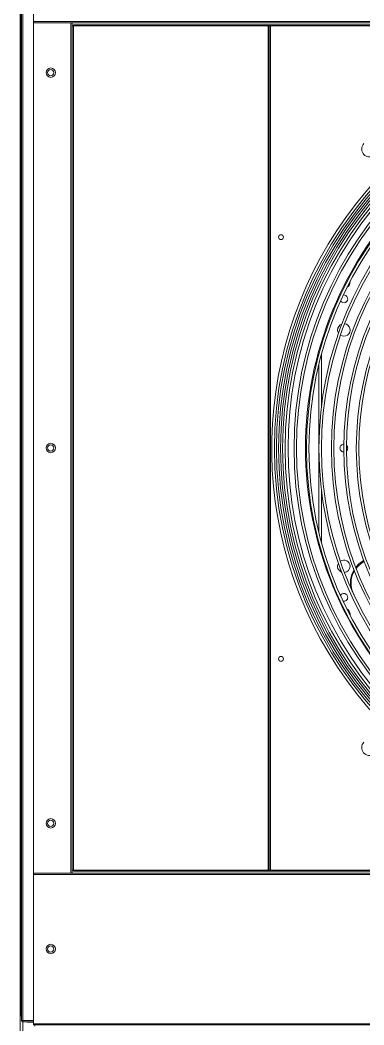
# Model space of a CAD drawing. Header units: inches. Extents: x 660 to 993, y -260 to -49.
# Drawn here: x 780.21 to 794, y -117.46 to -77.1 of the extents above; entities that cross this region are included whole.
import ezdxf

# ---------------------------------------------------------------- set-up
doc = ezdxf.new("R2010")
doc.units = ezdxf.units.IN
doc.header["$MEASUREMENT"] = 0
doc.layers.add('L48', color=7, linetype='Continuous')

msp = doc.modelspace()

# ---------------------------------------------------------------- linework, layer by layer
at = {"layer": 'L48', "color": 0, "linetype": 'Continuous', "lineweight": 15}
for p, q in [((780.209, -79.934), (780.209, -70.145)), ((780.261, -117.289), (780.261, -71.289)), ((780.31, -117.289), (780.31, -71.289)), ((780.746, -71.165), (780.746, -77.163)), ((780.246, -117.101), (780.246, -71.478)), ((830.246, -77.163), (780.746, -77.163)), ((780.746, -77.163), (780.746, -77.212)), ((780.746, -77.212), (780.746, -77.212)), ((780.746, -77.212), (782.246, -77.212)), ((780.746, -111.366), (780.746, -77.212)), ((782.183, -77.212), (782.183, -77.212)), ((782.194, -77.212), (782.246, -77.212)), ((828.746, -77.212), (782.246, -77.212)), ((782.246, -77.212), (782.246, -77.212)), ((782.246, -111.366), (782.246, -77.212)), ((782.295, -77.212), (782.246, -77.212)), ((782.295, -111.366), (782.295, -77.212)), ((828.746, -77.213), (782.295, -77.213)), ((782.343, -77.337), (782.295, -77.337)), ((782.343, -111.242), (782.343, -77.337)), ((782.343, -77.337), (782.344, -77.337)), ((782.344, -77.287), (798.246, -77.287)), ((782.344, -77.287), (782.344, -77.335)), ((782.344, -77.335), (798.246, -77.335)), ((782.344, -77.336), (782.344, -77.335)), ((798.246, -77.336), (782.344, -77.336)), ((782.344, -77.336), (782.344, -77.337)), ((782.344, -111.242), (782.344, -77.337)), ((790.156, -77.287), (790.156, -77.335)), ((790.156, -77.335), (790.156, -77.336)), ((790.156, -77.336), (790.156, -77.337)), ((790.156, -77.337), (790.157, -77.337)), ((790.156, -93.207), (790.156, -77.337)), ((790.205, -77.337), (790.157, -77.337)), ((790.157, -111.242), (790.157, -77.337)), ((790.252, -77.337), (790.205, -77.337)), ((790.205, -111.242), (790.205, -77.337)), ((790.252, -111.242), (790.252, -77.337)), ((790.252, -77.337), (790.253, -77.337)), ((790.253, -77.287), (790.253, -77.335)), ((790.253, -77.287), (822.156, -77.287)), ((790.253, -77.335), (822.156, -77.335)), ((790.253, -77.336), (790.253, -77.335)), ((822.156, -77.336), (790.253, -77.336)), ((790.253, -77.336), (790.253, -77.337)), ((790.253, -111.242), (790.253, -77.337)), ((780.209, -79.934), (780.246, -79.934)), ((780.209, -79.934), (780.209, -94.289)), ((792.3, -90.522), (792.3, -92.599)), ((792.194, -90.935), (792.194, -97.673)), ((780.205, -107.289), (780.209, -93.289)), ((780.209, -93.289), (780.246, -93.289)), ((792.3, -93.979), (792.3, -94.628)), ((790.156, -111.242), (790.156, -95.4)), ((792.3, -96.008), (792.3, -98.086)), ((793.995, -98.801), (793.925, -98.848)), ((793.95, -98.885), (793.925, -98.848)), ((794.011, -98.843), (793.95, -98.885)), ((793.509, -99.973), (793.534, -100.009)), ((793.509, -99.973), (793.549, -100.081)), ((793.534, -100.009), (793.61, -100.213)), ((793.445, -100.969), (793.443, -101.003)), ((780.246, -107.289), (780.205, -107.289)), ((780.209, -107.289), (780.209, -108.645)), ((780.209, -108.645), (780.209, -118.434)), ((780.209, -108.645), (780.246, -108.645)), ((780.746, -111.366), (780.746, -111.367)), ((780.746, -111.366), (782.246, -111.366)), ((780.746, -111.415), (780.746, -111.367)), ((782.183, -111.366), (782.183, -111.367)), ((782.194, -111.367), (782.246, -111.367)), ((782.246, -111.366), (782.246, -111.367)), ((782.246, -111.366), (782.295, -111.366)), ((828.746, -111.367), (782.246, -111.367)), ((782.343, -111.242), (782.295, -111.242)), ((828.746, -111.366), (782.295, -111.366)), ((782.344, -111.242), (782.343, -111.242)), ((782.344, -111.243), (782.344, -111.242)), ((782.344, -111.243), (798.246, -111.243)), ((782.344, -111.244), (782.344, -111.243)), ((782.344, -111.291), (782.344, -111.244)), ((782.344, -111.244), (798.246, -111.244)), ((782.344, -111.291), (798.246, -111.291)), ((790.157, -111.242), (790.156, -111.242)), ((790.156, -111.243), (790.156, -111.242)), ((790.156, -111.243), (790.156, -111.244)), ((790.156, -111.291), (790.156, -111.244)), ((790.205, -111.242), (790.157, -111.242)), ((790.252, -111.242), (790.205, -111.242)), ((790.253, -111.242), (790.252, -111.242)), ((790.253, -111.243), (790.253, -111.242)), ((790.253, -111.243), (822.156, -111.243)), ((790.253, -111.244), (790.253, -111.243)), ((790.253, -111.291), (790.253, -111.244)), ((790.253, -111.244), (822.156, -111.244)), ((790.253, -111.291), (822.156, -111.291)), ((830.246, -111.415), (780.746, -111.415)), ((780.746, -117.413), (780.746, -111.415)), ((780.261, -117.116), (780.246, -117.101)), ((780.31, -117.289), (780.261, -117.289)), ((780.746, -117.289), (780.31, -117.289)), ((780.746, -117.29), (780.31, -117.29)), ((780.31, -117.29), (780.31, -117.338)), ((780.746, -117.338), (780.31, -117.338)), ((780.314, -117.29), (780.314, -117.289)), ((780.314, -118.433), (780.314, -117.338)), ((780.436, -117.29), (780.435, -117.289)), ((780.496, -117.351), (780.483, -117.338)), ((780.746, -117.351), (780.496, -117.351)), ((830.246, -117.413), (780.746, -117.413)), ((780.746, -117.462), (780.746, -117.413)), ((830.246, -117.462), (780.746, -117.462)), ((780.746, -117.463), (780.746, -117.462)), ((780.795, -117.462), (780.795, -117.51))]:
    msp.add_line(p, q, dxfattribs=at)
for centre, radius in [((806.246, -94.304), 15.837), ((806.246, -94.304), 15.754), ((806.246, -94.304), 15.672), ((781.434, -79.212), 0.188), ((781.434, -79.212), 0.125), ((806.246, -94.304), 15.589), ((806.246, -94.304), 15.507), ((806.246, -94.304), 15.407), ((806.246, -94.304), 15.05), ((806.246, -94.304), 14.95), ((806.246, -94.304), 14.55), ((806.246, -94.304), 14.45), ((806.246, -94.304), 14.05), ((806.246, -94.304), 13.95), ((806.246, -94.304), 13.55), ((806.246, -94.304), 13.45), ((806.246, -94.304), 13.05), ((806.246, -94.304), 12.95), ((806.246, -94.304), 12.55), ((806.246, -94.304), 12.45), ((790.674, -85.82), 0.0995), ((781.434, -94.289), 0.188), ((781.434, -94.289), 0.125), ((790.674, -102.759), 0.0995), ((781.434, -109.366), 0.188), ((781.434, -109.366), 0.125), ((781.434, -114.413), 0.188), ((781.434, -114.414), 0.125)]:
    msp.add_circle(centre, radius, dxfattribs=at)
for centre, radius, start, end in [((780.314, -79.934), 0.106, 180, 229.7718), ((794.225, -82.283), 0.313, 135, 293.045), ((806.246, -94.304), 15.947, 135, 356.11), ((806.205, -94.289), 15.25, 135.1688, 224.908), ((806.205, -94.289), 14.548, 135.1769, 180), ((793.195, -87.617), 0.25, 302.0838, 3.6574), ((793.195, -88.297), 0.156, 213.407, 97.1626), ((793.195, -89.547), 0.25, 109.1527, 180), ((793.195, -89.547), 0.25, 180, 210.7947), ((793.195, -89.547), 0.25, 236.7591, 83.1883), ((806.205, -94.289), 14.548, 180, 224.9036), ((793.195, -94.293), 0.156, 89.3041, 180), ((793.195, -94.293), 0.156, 180, 270.6022), ((793.195, -94.293), 0.156, 310.407, 49.4993), ((793.195, -99.039), 0.25, 0, 124.8903), ((794.541, -99.761), 1.101, 124.0403, 142.0002), ((794.566, -99.797), 1.1, 124.0385, 142.6163), ((793.195, -99.039), 0.25, 151.3412, 248.5459), ((793.195, -99.039), 0.25, 274.9967, 0), ((794.387, -99.678), 0.926, 147.616, 198.5556), ((794.41, -99.715), 0.925, 148.3339, 198.5756), ((793.195, -100.289), 0.156, 0, 150.4774), ((793.195, -100.289), 0.156, 258.7981, 0), ((793.195, -100.969), 0.25, 0, 61.8971), ((794.225, -106.325), 0.313, 135, 32.4871), ((780.314, -108.645), 0.106, 130.2282, 180), ((780.31, -117.289), 0.0488, 180, 270), ((780.31, -117.289), 0.001, 180, 270)]:
    msp.add_arc(centre, radius, start, end, dxfattribs=at)

doc.saveas('drawing.dxf')
